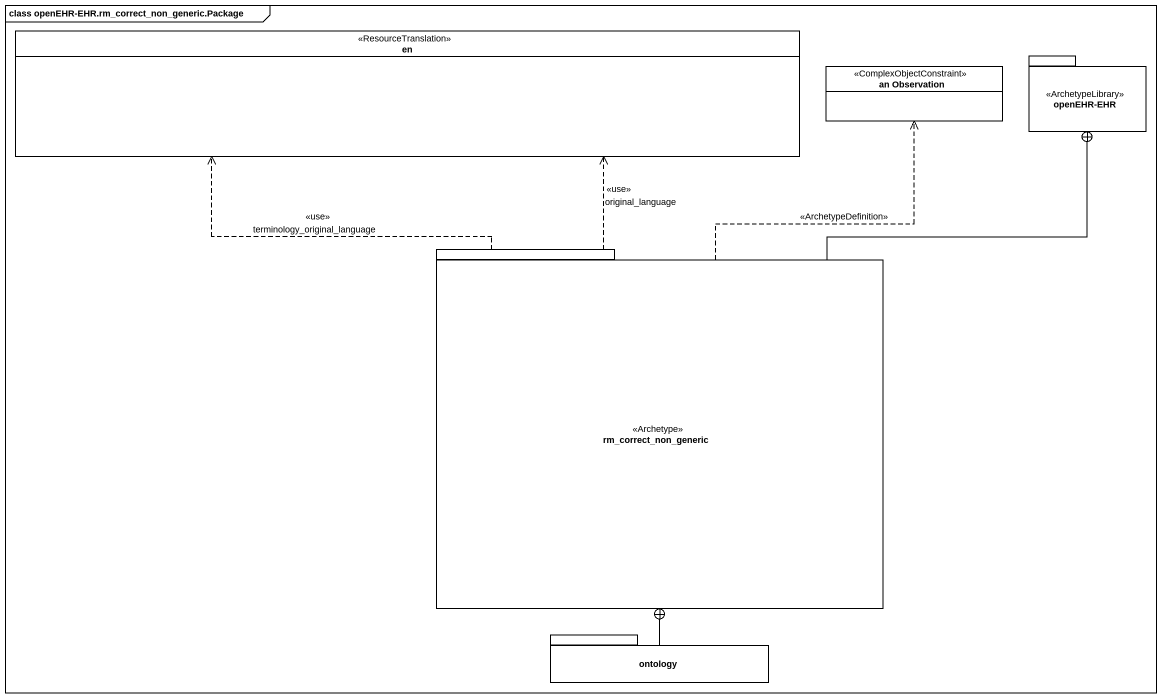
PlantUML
@startuml
mainframe class openEHR-EHR.rm_correct_non_generic.Package
hide circle
hide empty members
enum en <<ResourceTranslation>>
class "an Observation" as an_Observation <<ComplexObjectConstraint>>
package "openEHR-EHR" as openEHR_EHR <<ArchetypeLibrary>> {
}
package rm_correct_non_generic <<Archetype>> {
}
package ontology {
}
rm_correct_non_generic .up.> en : <<use>>\nterminology_original_language
rm_correct_non_generic .up.> en : <<use>>\noriginal_language
rm_correct_non_generic .up.> an_Observation : <<ArchetypeDefinition>>
rm_correct_non_generic -up-+ openEHR_EHR
ontology -up-+ rm_correct_non_generic
@enduml
